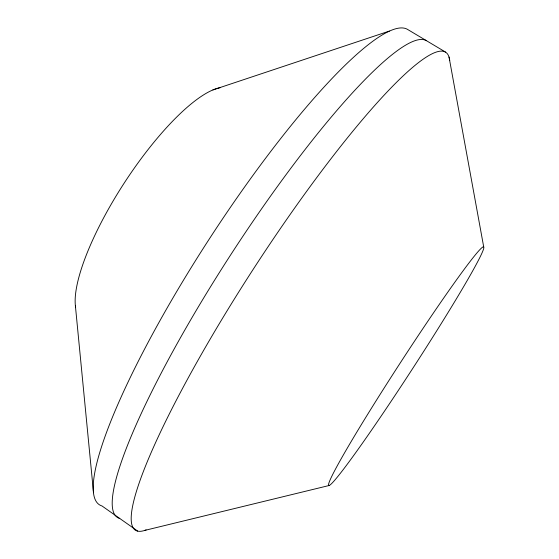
<?xml version="1.0" encoding="UTF-8"?>
<svg xmlns="http://www.w3.org/2000/svg" width="559" height="559" viewBox="0 0 559 559"><rect width="100%" height="100%" fill="white"/><g stroke="black" fill="none" stroke-linecap="round" stroke-linejoin="round"><path stroke-width="0.84" d="M212.874 89.936L389.357 31.087M144.725 530.407L329.335 485.457M445.481 52.05L407.532 29.403A283.238 52.553 -57 0 0 205.02 245.611A283.238 52.553 -57 0 0 101.941 505.93L137.626 531.05M449.038 57.06L483.703 246.903A142.279 6.729 -57 0 1 371.155 430.696A142.279 6.729 -57 0 1 363.616 420.913A142.279 6.729 -57 0 1 483.703 246.903M75.388 305.738L93.528 492.717M119.731 518.452A284.07 47.927 -57 0 1 227.296 260.103A284.07 47.927 -57 0 1 426.454 40.688M75.647 307.611A136.766 38.222 -57 0 1 125.712 180.76A136.766 38.222 -57 0 1 220.218 87.679M146.13 529.918A284.901 43.253 -57 0 1 252.759 269.997A284.901 43.253 -57 0 1 449.729 60.617"/></g></svg>
